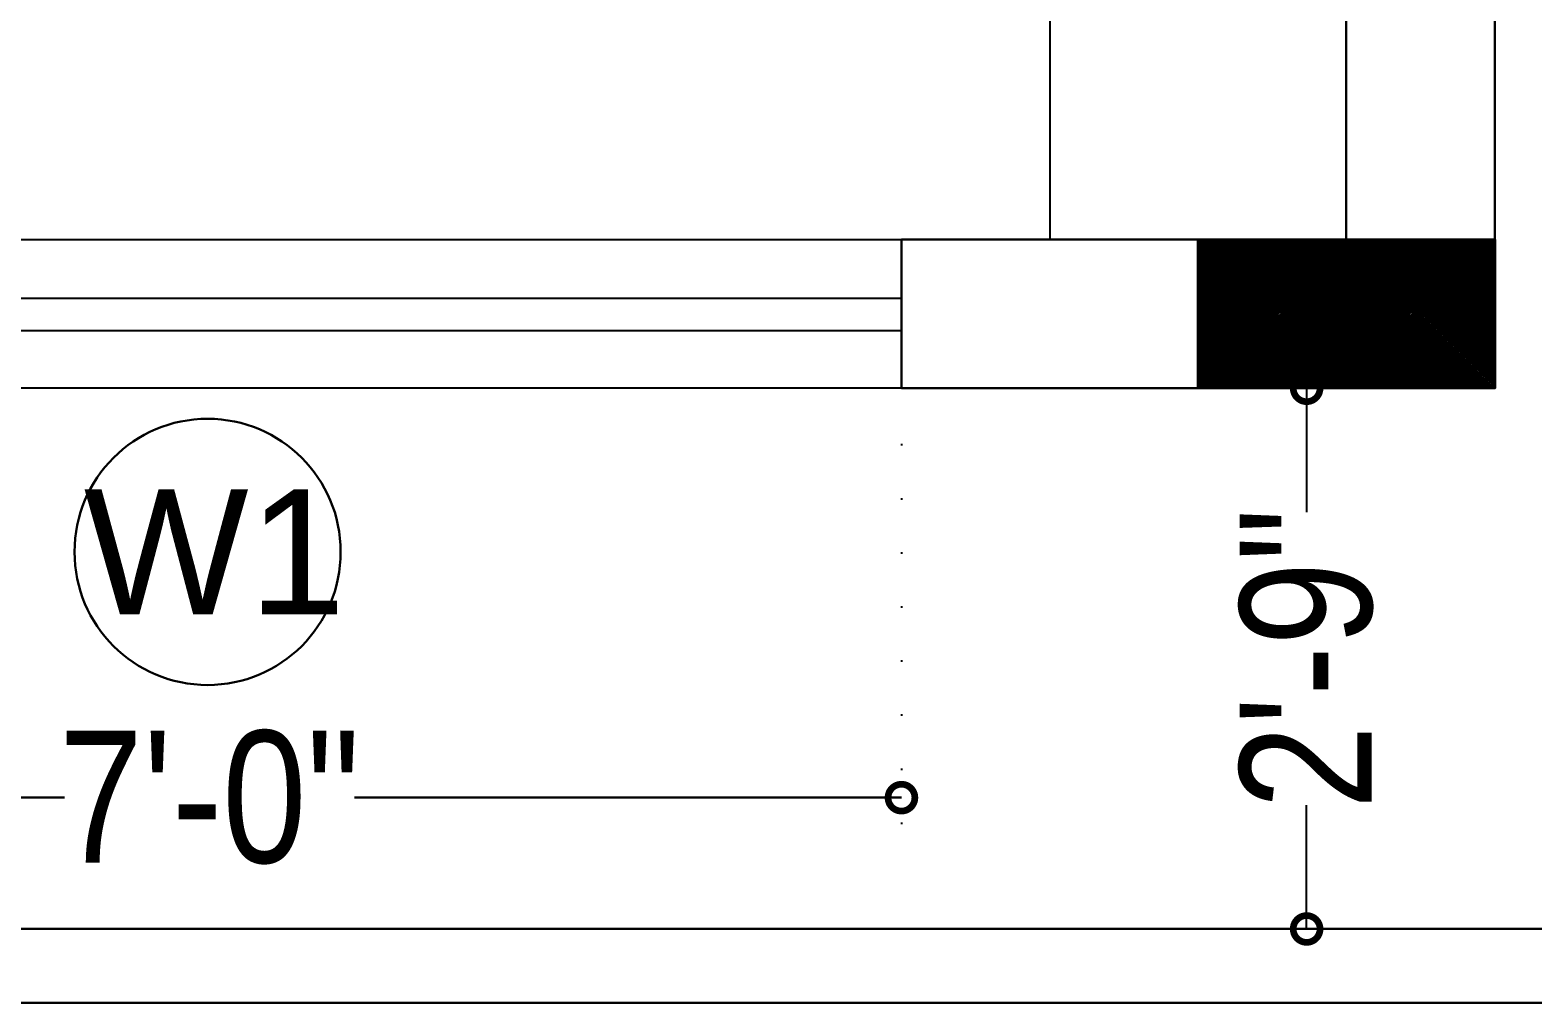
# Model space of a CAD drawing. Extents: x 187966 to 202201, y 659574 to 1343694.
# Drawn here: x 192818.6 to 192909.6, y 664930 to 664988.9 of the extents above; entities that cross this region are included whole.
import ezdxf

# ---------------------------------------------------------------- set-up
doc = ezdxf.new("R2010")
doc.units = 0
doc.header["$MEASUREMENT"] = 0
doc.header["$PDMODE"] = 32
doc.linetypes.add('DOT2', pattern=[3.175, 0, -3.175])
for name, color, linetype, lineweight in [('A-Wall', 7, 'Continuous', 30), ('sill', 32, 'Continuous', 25), ('Text', 55, 'Continuous', 25), ('WINDOW', 147, 'Continuous', 25)]:
    doc.layers.add(name, color=color, linetype=linetype, lineweight=lineweight)
doc.layers.add('ELE', color=7, linetype='Continuous')
doc.layers.add('FURN', color=250, linetype='Continuous')
doc.styles.add('AA_03.50', font='ARIALN.TTF', dxfattribs={"height": 8})
doc.styles.add('jag', font='arial.ttf')
doc.dimstyles.new('AA_03.50', dxfattribs={"dimtxt": 9, "dimasz": 3.25, "dimexe": 1.75, "dimexo": 3.375, "dimgap": 0.09, "dimtad": 0, "dimdec": 0, "dimzin": 3, "dimdsep": 46, "dimlunit": 4, "dimtxsty": 'AA_03.50', "dimblk": 'DOTSMALL', "dimcen": 0.09, "dimclre": 7, "dimadec": 0, "dimazin": 0, "dimtfac": 1, "dimtdec": 0, "dimtofl": 0, "dimtmove": 0, "dimatfit": 3, "dimfxl": 1, "dimtolj": 1, "dimtzin": 0, "dimlwd": -1, "dimarcsym": 0})

# ---------------------------------------------------------------- blocks, each defined once
blk = doc.blocks.new('BD')
at = {"layer": 'FURN'}
blk.add_lwpolyline([(166042.034, 672713.833), (166059.993, 672713.833), (166059.993, 672731.833), (166042.034, 672731.833), (166042.034, 672713.833)], dxfattribs=at)
blk = doc.blocks.new('_DotSmall')
at = {"color": 0, "linetype": 'ByBlock', "const_width": 0.5}
blk.add_lwpolyline([(-0.0625, 0, 1), (0.0625, 0, 1)], format="xyb", close=True, dxfattribs=at)
blk = doc.blocks.new('*D32')
at = {"layer": 'DEFPOINTS', "color": 0, "transparency": 16777216}
for p in [(192895.915, 664967.251), (192895.915, 664934.498), (192895.915, 664934.498)]:
    blk.add_point(p, dxfattribs=at)
at = {"layer": 'Text', "color": 7, "linetype": 'DOT2', "lineweight": -2, "transparency": 16777216}
for p, q in [((192892.54, 664967.251), (192894.165, 664967.251)), ((192892.54, 664934.498), (192894.165, 664934.498))]:
    blk.add_line(p, q, dxfattribs=at)
at = {"layer": 'Text', "color": 0, "transparency": 16777216}
for p, q in [((192895.915, 664967.251), (192895.915, 664959.748)), ((192895.915, 664934.498), (192895.915, 664942.002))]:
    blk.add_line(p, q, dxfattribs=at)
at = {"layer": 'Text', "color": 0, "transparency": 16777216, "xscale": 3.25, "yscale": 3.25, "zscale": 3.25}
for p, rotation in [((192895.915, 664967.251), 90), ((192895.915, 664934.498), 270)]:
    blk.add_blockref('_DotSmall', p, dxfattribs=dict(at, rotation=rotation))
at = {"layer": 'Text', "color": 0, "transparency": 16777216, "insert": (192895.915, 664950.875), "char_height": 8, "attachment_point": 5, "rotation": 90, "style": 'AA_03.50'}
blk.add_mtext('\\A1;2\'-9"', dxfattribs=at)
blk = doc.blocks.new('EGVSVS')
at = {"layer": 'A-Wall'}
h = blk.add_hatch(dxfattribs=at)
h.set_pattern_fill('ANSI31', color=256, style=0)
h.set_pattern_definition([(45, (0, 0), (-0.088388347648, 0.088388347648), [])])
h.paths.add_polyline_path([(188258.493, 672097.506), (188258.493, 672106.506), (188240.493, 672106.506), (188240.493, 672097.506)])
blk.add_lwpolyline([(188240.493, 672106.506), (188258.493, 672106.506), (188258.493, 672097.506), (188240.493, 672097.506)], close=True, dxfattribs=at)
blk = doc.blocks.new('*D34')
at = {"layer": 'A-Wall', "color": 7, "linetype": 'DOT2', "lineweight": -2, "transparency": 16777216}
for p, q in [((192787.533, 664963.876), (192787.533, 664940.702)), ((192871.369, 664963.876), (192871.369, 664940.702))]:
    blk.add_line(p, q, dxfattribs=at)
at = {"layer": 'A-Wall', "color": 0, "transparency": 16777216}
for p, q in [((192787.533, 664942.452), (192820.66, 664942.452)), ((192871.369, 664942.452), (192838.242, 664942.452))]:
    blk.add_line(p, q, dxfattribs=at)
at = {"layer": 'DEFPOINTS', "color": 0, "transparency": 16777216}
for p in [(192787.533, 664967.251), (192871.369, 664967.251), (192871.369, 664942.452)]:
    blk.add_point(p, dxfattribs=at)
at = {"layer": 'A-Wall', "color": 0, "transparency": 16777216, "xscale": 3.25, "yscale": 3.25, "zscale": 3.25, "rotation": 180}
blk.add_blockref('_DotSmall', (192787.533, 664942.452), dxfattribs=at)
at = {"layer": 'A-Wall', "color": 0, "transparency": 16777216, "xscale": 3.25, "yscale": 3.25, "zscale": 3.25}
blk.add_blockref('_DotSmall', (192871.369, 664942.452), dxfattribs=at)
at = {"layer": 'A-Wall', "color": 0, "transparency": 16777216, "insert": (192829.451, 664942.452), "char_height": 8, "attachment_point": 5, "style": 'AA_03.50'}
blk.add_mtext('\\A1;7\'-0"', dxfattribs=at)

msp = doc.modelspace()

# ---------------------------------------------------------------- linework, layer by layer
at = {"layer": 'A-Wall'}
msp.add_line((192898.307, 664976.251), (192898.307, 665120.251), dxfattribs=at)
for points in [[(192907.307, 664967.251), (192907.307, 665120.251), (192907.307, 665167.388)], [(192871.369, 664976.251), (192898.307, 664976.251)], [(192871.369, 664976.251), (192871.369, 664967.251)], [(192871.369, 664967.251), (192907.307, 664967.251)], [(192409.965, 664934.498), (192986.705, 664934.498)], [(192401.006, 664930.018), (192991.184, 664930.018)]]:
    msp.add_lwpolyline(points, dxfattribs=at)
at = {"layer": 'ELE', "linetype": 'ByBlock', "lineweight": 30}
msp.add_circle((192829.334, 664957.338), 8.062, dxfattribs=at)
at = {"layer": 'sill'}
for points in [[(192770.992, 664976.251), (192871.369, 664976.251)], [(192871.369, 664967.251), (192770.992, 664967.251)]]:
    msp.add_lwpolyline(points, dxfattribs=at)
at = {"layer": 'WINDOW'}
for points in [[(192770.992, 664972.717), (192871.369, 664972.717)], [(192770.992, 664970.744), (192871.369, 664970.744)]]:
    msp.add_lwpolyline(points, dxfattribs=at)

# ---------------------------------------------------------------- block references
at = {"layer": 'A-Wall'}
msp.add_blockref('EGVSVS', (4648.835, -7130.254), dxfattribs=at)
at = {"layer": 'Text'}
msp.add_blockref('BD', (26838.314, -7737.581), dxfattribs=at)

# ---------------------------------------------------------------- texts
at = {"layer": 'Text', "insert": (192821.835, 664961.126), "char_height": 7.57161, "width": 212.54385, "attachment_point": 1, "style": 'jag'}
msp.add_mtext('W1{\\H0.8193x; }^I', dxfattribs=at)

# ---------------------------------------------------------------- dimensions: what is measured, and where the dimension line sits
at = {"layer": 'A-Wall'}
dim = msp.add_linear_dim(base=(192871.369, 664942.452), p1=(192787.533, 664967.251), p2=(192871.369, 664967.251), dimstyle='AA_03.50', override={"dimtxt": 8, "dimdec": 1, "dimtdec": 1, "dimfxl": 0.1}, dxfattribs=at)
dim.commit()
dim.dimension.update_dxf_attribs({"geometry": '*D34', "text_midpoint": (192829.451, 664942.452), "dimtype": 160})
at = {"layer": 'Text'}
dim = msp.add_linear_dim(base=(192895.915, 664934.498), p1=(192895.915, 664967.251), p2=(192895.915, 664934.498), angle=90, dimstyle='AA_03.50', override={"dimtxt": 8, "dimfxl": 0.1}, dxfattribs=at)
dim.commit()
dim.dimension.update_dxf_attribs({"geometry": '*D32', "text_midpoint": (192895.915, 664950.875)})

doc.saveas('drawing.dxf')
